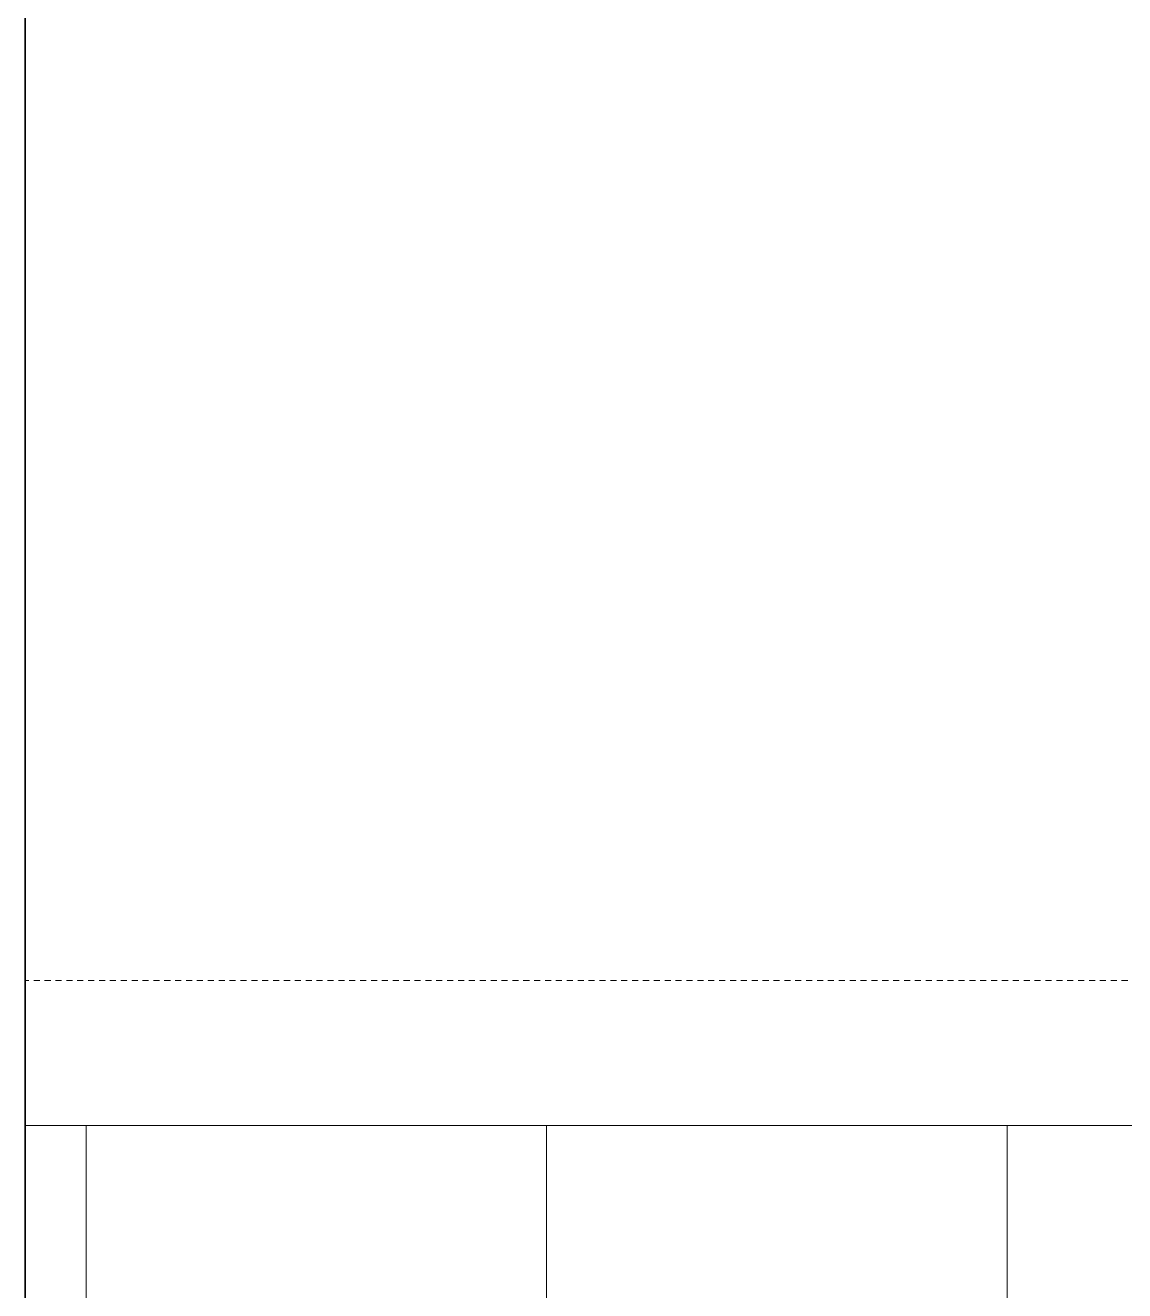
# Model space of a CAD drawing. Extents: x -454308 to 890911, y -14103 to 1343694.
# Drawn here: x 206019.26 to 206042, y 659167.9 to 659194.07 of the extents above; entities that cross this region are included whole.
import ezdxf

# ---------------------------------------------------------------- set-up
doc = ezdxf.new("R2010")
doc.units = 0
doc.header["$MEASUREMENT"] = 0
doc.linetypes.add('HIDDEN2', pattern=[0.1875, 0.125, -0.0625])
for name, color, linetype, lineweight in [('paredes', 20, 'Continuous', 50), ('PROYECCION', 21, 'Continuous', 9), ('textura', 250, 'Continuous', 13)]:
    doc.layers.add(name, color=color, linetype=linetype, lineweight=lineweight)

msp = doc.modelspace()

# ---------------------------------------------------------------- hatches: boundary and pattern name
at = {"layer": 'textura', "linetype": 'Continuous'}
h = msp.add_hatch(dxfattribs=at)
h.set_pattern_fill('NET', color=256, scale=3, angle=180, style=0)
h.set_pattern_definition([(180, (206172.911, 658641.817), (-1e-15, -9.525), []), (270, (206172.911, 658641.817), (9.525, -2e-15), [])])
h.paths.add_polyline_path([(206098.761, 659171.317), (206019.261, 659171.317), (206019.261, 659144.317), (206020.011, 659144.317), (206020.011, 659166.805), (206020.761, 659166.805, -0.404482), (206042.511, 659144.317), (206043.261, 659144.317), (206049.946, 659144.317), (206049.964, 659162.318), (206050.714, 659162.317), (206074.779, 659162.311), (206074.779, 659162.341), (206086.224, 659162.33), (206098.761, 659162.317)])
h.paths.add_polyline_path([(206020.761, 659166.805), (206020.761, 659144.317), (206042.511, 659144.317, 0.404482)], flags=17)

# ---------------------------------------------------------------- linework, layer by layer
at = {"layer": 'paredes', "lineweight": 35}
msp.add_line((206019.261, 659144.317), (206019.261, 659213.317), dxfattribs=at)
at = {"layer": 'PROYECCION', "linetype": 'HIDDEN2'}
msp.add_line((206098.761, 659174.317), (206019.261, 659174.317), dxfattribs=at)
at = {"layer": 'textura'}
msp.add_lwpolyline([(206098.761, 659171.317), (206019.261, 659171.317)], dxfattribs=at)

doc.saveas('drawing.dxf')
